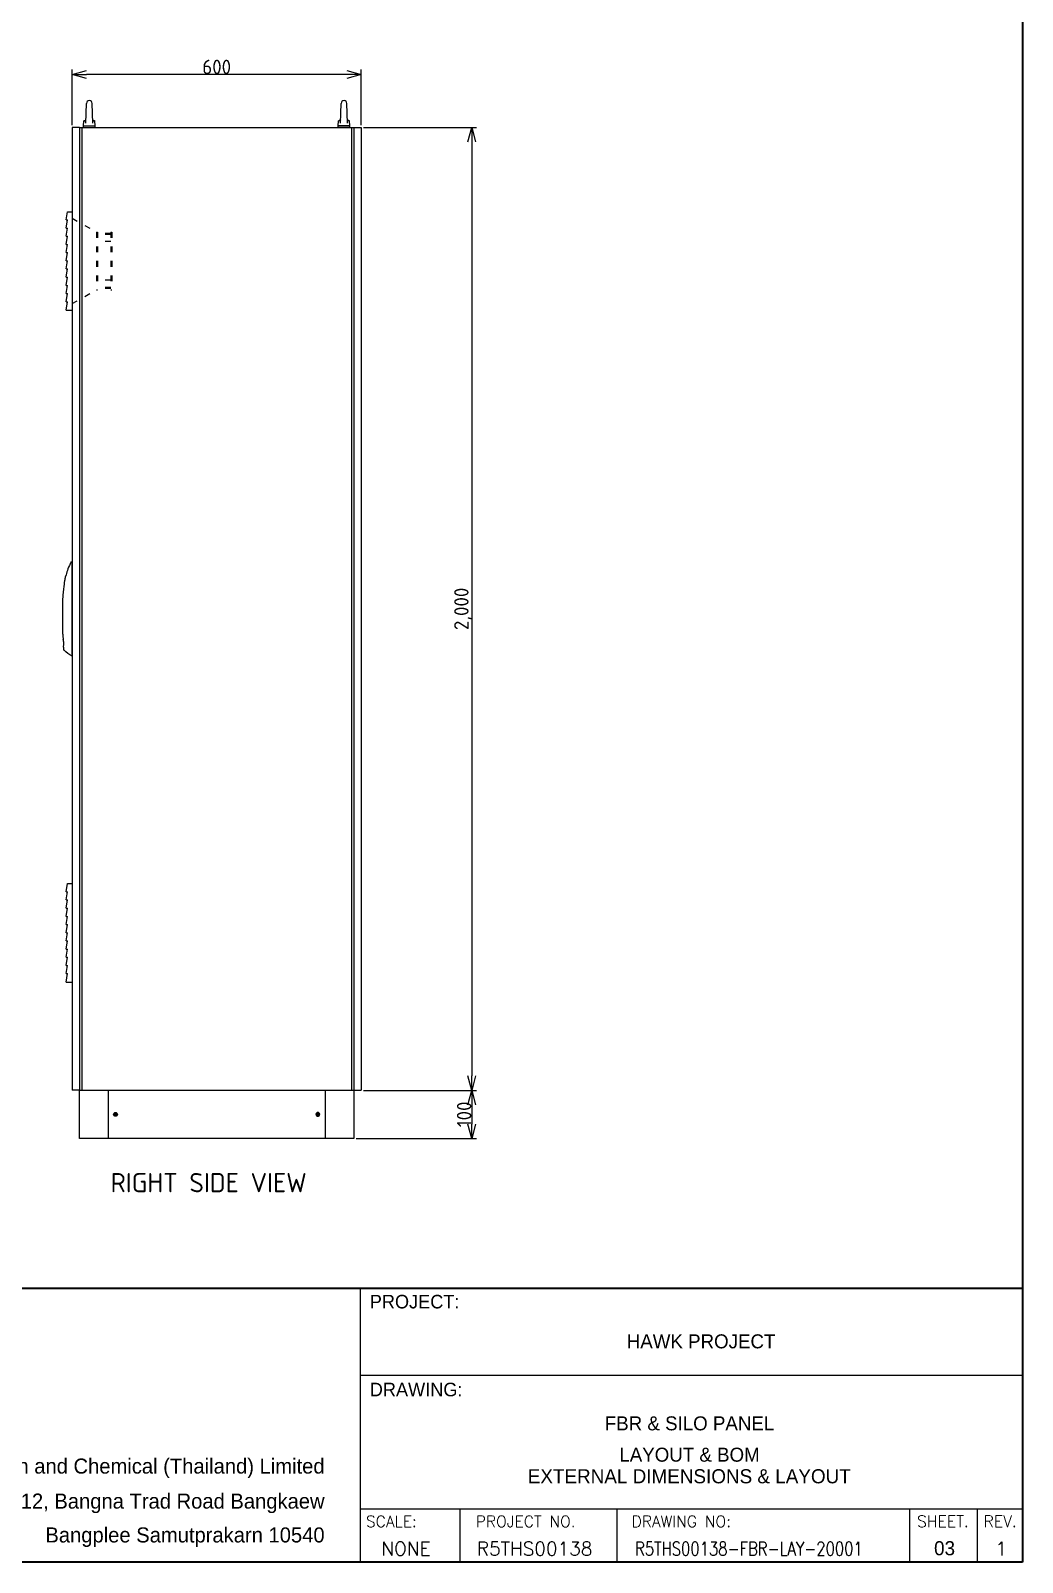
# Model space of a CAD drawing. Header units: inches. Extents: x 564911 to 603980, y 458630 to 507164.
# Drawn here: x 580249 to 582308, y 497172 to 500354 of the extents above; entities that cross this region are included whole.
import ezdxf
from ezdxf.enums import TextEntityAlignment as Align

# ---------------------------------------------------------------- set-up
doc = ezdxf.new("R2010")
doc.units = ezdxf.units.IN
doc.header["$MEASUREMENT"] = 0
doc.linetypes.add('ACAD_ISO03W100', pattern=[30, 12, -18])
doc.linetypes.add('PHANTOM2', pattern=[1.25, 0.625, -0.125, 0.125, -0.125, 0.125, -0.125])
for name, color, linetype in [('ASHADE', 7, 'Continuous'), ('GT_1', 9, 'Continuous'), ('HELPPOINT', 7, 'Continuous'), ('MEMBER', 7, 'Continuous'), ('TITLE_BOX', 7, 'Continuous'), ('UMRISS02', 4, 'Continuous'), ('UMRISS05', 7, 'Continuous')]:
    doc.layers.add(name, color=color, linetype=linetype)
doc.styles.add('HTX11', font='O8111901')
doc.styles.add('ISO3098B', font='ISO3098B.shx')
doc.styles.add('ROMANS', font='romans.shx', dxfattribs={"width": 0.85, "height": 25})
doc.styles.add('T1', font='browa.ttf', dxfattribs={"height": 1000})
doc.dimstyles.new('ISO-25', dxfattribs={"dimtxt": 2.5, "dimasz": 40, "dimexe": 1.25, "dimexo": 5, "dimtad": 1, "dimdec": 4, "dimdsep": 46, "dimlunit": 6, "dimtxsty": 'Standard', "dimcen": 2.5, "dimclrd": 3, "dimclre": 3, "dimadec": 0, "dimazin": 0, "dimtfac": 1, "dimtdec": 4, "dimtmove": 0, "dimatfit": 3, "dimfxl": 0, "dimtolj": 1, "dimtzin": 0, "dimarcsym": 0})

# ---------------------------------------------------------------- blocks, each defined once
blk = doc.blocks.new('TPA')
at = {"color": 4}
for p, q in [((566459.5, 502010.1), (566459.5, 501946.4)), ((566647.2, 502010.1), (566647.2, 501946.4))]:
    blk.add_line(p, q, dxfattribs=at)
at = {"color": 4, "ltscale": 0.5}
for p, q in [((566996.2, 502010.1), (566996.2, 501946.4)), ((566996.2, 502010.1), (566996.2, 501946.4)), ((567077.1, 502010.1), (567077.1, 501946.4)), ((567077.1, 502010.1), (567077.1, 501946.4))]:
    blk.add_line(p, q, dxfattribs=at)
at = {"layer": 'GT_1', "color": 4}
for p, q in [((566341, 501946.4), (566341, 502273.8)), ((566341, 501946.4), (566341, 502273.8)), ((566341, 502010.1), (567131, 502010.1))]:
    blk.add_line(p, q, dxfattribs=at)
at = {"layer": 'GT_1', "color": 4, "flags": 128}
blk.add_lwpolyline([(566341, 501946.4), (566341, 502273.8)], dxfattribs=at)
at = {"layer": 'HELPPOINT', "color": 4, "lineweight": 35}
for p, q in [((567131, 505019.3), (567131, 501946.4)), ((567131, 505019.3), (567131, 501946.4)), ((567131, 501946.4), (562706.8, 501946.4)), ((567131, 501946.4), (562706.8, 501946.4))]:
    blk.add_line(p, q, dxfattribs=at)
at = {"layer": 'HELPPOINT', "color": 4}
for p, q in [((566341, 502169.7), (567131, 502169.7)), ((566341, 502169.7), (567131, 502169.7)), ((566341, 502010.1), (567131, 502010.1))]:
    blk.add_line(p, q, dxfattribs=at)
at = {"layer": 'MEMBER', "color": 4, "lineweight": 35}
blk.add_line((562706.8, 502273.8), (567131, 502273.8), dxfattribs=at)
blk.add_line((562706.8, 502273.8), (567131, 502273.8), dxfattribs=at)
at = {"layer": 'MEMBER', "color": 4}
for p, q in [((566341, 502169.7), (567131, 502169.7)), ((566341, 502169.7), (567131, 502169.7)), ((566341, 502010.1), (567131, 502010.1)), ((566341, 502010.1), (567131, 502010.1))]:
    blk.add_line(p, q, dxfattribs=at)
at = {"color": 4, "ltscale": 100, "style": 'HTX11'}
for s, p in [('HAWK PROJECT', (566747.6, 502210.2)), ('FBR & SILO PANEL', (566733.8, 502112.3)), ('LAYOUT & BOM', (566733.8, 502074.9))]:
    blk.add_text(s, height=16.696, dxfattribs=at).set_placement(p, align=Align.MIDDLE_CENTER)
at = {"style": 'HTX11'}
for tag, p in [('A', (566704.3, 502037.1)), ('B', (567038.2, 501963.3))]:
    blk.add_attdef(tag, text='', height=16.8, dxfattribs=at).set_placement(p, align=Align.MIDDLE_CENTER)
at = {"layer": 'GT_1', "color": 4, "style": 'HTX11'}
for s, p in [('PROJECT:', (566352.2, 502249.5)), ('DRAWING:', (566352.2, 502144.6))]:
    blk.add_text(s, height=16.19, dxfattribs=at).set_placement(p)
at = {"layer": 'MEMBER', "color": 4, "ltscale": 0.8, "style": 'ROMANS'}
for s, height, p in [('SCALE:', 13.49, (566347.7, 501988.5)), ('PROJECT NO.', 13.495, (566478.7, 501988.5)), ('DRAWING NO:', 13.495, (566664.7, 501988.5)), ('SHEET.', 13.64, (567005.3, 501988.5)), ('REV.', 13.64, (567084.8, 501988.5)), ('NONE', 16.17, (566365.9, 501954.7)), ('R5THS00138', 16.17, (566480, 501954.7))]:
    blk.add_text(s, height=height, dxfattribs=at).set_placement(p)
at = {"layer": 'MEMBER', "color": 4, "ltscale": 0.8, "style": 'ROMANS', "width": 0.8}
blk.add_text('R5THS00138-FBR-LAY-20001', height=16.175, dxfattribs=at).set_placement((566668.8, 501954.7))
at = {"layer": 'MEMBER', "color": 4, "ltscale": 0.8, "style": 'ROMANS'}
blk.add_text('1', height=16.2, dxfattribs=at).set_placement((567105.9, 501954.7), align=Align.CENTER)
at = {"layer": 'TITLE_BOX', "color": 7, "linetype": 'ByBlock', "style": 'T1'}
for s, p in [('National Starch and Chemical (Thailand) Limited', (566298.3, 502052.3)), ('40/14 Moo 12, Bangna Trad Road Bangkaew', (566298.3, 502010.5)), ('Bangplee Samutprakarn 10540', (566298.3, 501970.1))]:
    blk.add_text(s, height=18, dxfattribs=at).set_placement(p, align=Align.RIGHT)
blk = doc.blocks.new('_Open30')
at = {"color": 0, "linetype": 'ByBlock', "lineweight": -2}
for p, q in [((-1, 0.27), (0, 0)), ((0, 0), (-1, -0.27)), ((0, 0), (-1, 0))]:
    blk.add_line(p, q, dxfattribs=at)
blk = doc.blocks.new('*D50')
at = {"layer": 'ASHADE', "color": 3, "lineweight": -2}
for p, q in [((580335.1, 500157.6), (580335.1, 500272.6)), ((580905.1, 500262.6), (580365.1, 500262.6)), ((580935.1, 500157.6), (580935.1, 500272.6))]:
    blk.add_line(p, q, dxfattribs=at)
at = {"layer": 'DEFPOINTS', "color": 0}
for p in [(580335.1, 500262.6), (580335.1, 500152.6), (580935.1, 500152.6)]:
    blk.add_point(p, dxfattribs=at)
at = {"layer": 'ASHADE', "color": 3, "lineweight": -2, "xscale": 30, "yscale": 30, "zscale": 30, "rotation": 180}
blk.add_blockref('_Open30', (580335.1, 500262.6), dxfattribs=at)
at = {"layer": 'ASHADE', "color": 3, "lineweight": -2, "xscale": 30, "yscale": 30, "zscale": 30}
blk.add_blockref('_Open30', (580935.1, 500262.6), dxfattribs=at)
at = {"layer": 'ASHADE', "color": 0, "insert": (580635.1, 500278.3), "char_height": 30, "attachment_point": 5, "style": 'ISO3098B'}
blk.add_mtext('\\A1;600', dxfattribs=at)
blk = doc.blocks.new('M6')
for p, q in [((-3.1, -0.5), (-3.1, 0.5)), ((-2.6, 1), (-1.6, 1)), ((-1.1, 1.5), (-1.1, 2.5)), ((-0.6, 3), (0.4, 3)), ((-0.1, 0), (-0.1, 3)), ((0.9, 2.5), (0.9, 1.5)), ((1.4, 1), (2.4, 1)), ((2.9, 0.5), (2.9, -0.5)), ((-0.1, 0), (-3.1, 0)), ((-1.6, -1), (-2.6, -1)), ((-1.1, -2.5), (-1.1, -1.5)), ((0.4, -3), (-0.6, -3)), ((-0.1, -3), (-0.1, 0)), ((0.9, -1.5), (0.9, -2.5)), ((2.4, -1), (1.4, -1))]:
    blk.add_line(p, q)
blk.add_circle((-0.1, 0), 4)
for centre, radius, start, end in [((-2.6, 0.5), 0.5, 90, 180), ((-1.6, 1.5), 0.5, 270, 0), ((-0.6, 2.5), 0.5, 90, 180), ((0.4, 2.5), 0.5, 0, 90), ((0.8, 2.9), 0.1, 0, 90), ((1.4, 1.5), 0.5, 180, 270), ((2.4, 0.5), 0.5, 0, 90), ((-2.6, -0.5), 0.5, 180, 270), ((-1.6, -1.5), 0.5, 0, 90), ((-0.6, -2.5), 0.5, 180, 270), ((0.4, -2.5), 0.5, 270, 0), ((1.4, -1.5), 0.5, 90, 180), ((2.4, -0.5), 0.5, 270, 0)]:
    blk.add_arc(centre, radius, start, end)
blk = doc.blocks.new('*D54')
at = {"layer": 'ASHADE', "color": 3, "lineweight": -2}
for p, q in [((580940.1, 500152.6), (581174.7, 500152.6)), ((581164.7, 500122.6), (581164.7, 498182.6)), ((580940.1, 498152.6), (581174.7, 498152.6))]:
    blk.add_line(p, q, dxfattribs=at)
at = {"layer": 'DEFPOINTS', "color": 0}
for p in [(580935.1, 500152.6), (580935.1, 498152.6), (581164.7, 498152.6)]:
    blk.add_point(p, dxfattribs=at)
at = {"layer": 'ASHADE', "color": 3, "lineweight": -2, "xscale": 30, "yscale": 30, "zscale": 30}
for p, rotation in [((581164.7, 500152.6), 90), ((581164.7, 498152.6), 270)]:
    blk.add_blockref('_Open30', p, dxfattribs=dict(at, rotation=rotation))
at = {"layer": 'ASHADE', "color": 0, "insert": (581146.8, 499152.6), "char_height": 30, "attachment_point": 5, "rotation": 90, "style": 'ISO3098B'}
blk.add_mtext('\\A1;2,000', dxfattribs=at)
blk = doc.blocks.new('*D55')
at = {"layer": 'ASHADE', "color": 3, "lineweight": -2}
for p, q in [((580940.1, 498152.6), (581174.7, 498152.6)), ((581164.7, 498122.6), (581164.7, 498082.6)), ((580925.1, 498052.6), (581174.7, 498052.6))]:
    blk.add_line(p, q, dxfattribs=at)
at = {"layer": 'DEFPOINTS', "color": 0}
for p in [(580935.1, 498152.6), (580920.1, 498052.6), (581164.7, 498052.6)]:
    blk.add_point(p, dxfattribs=at)
at = {"layer": 'ASHADE', "color": 3, "lineweight": -2, "xscale": 30, "yscale": 30, "zscale": 30}
for p, rotation in [((581164.7, 498152.6), 90), ((581164.7, 498052.6), 270)]:
    blk.add_blockref('_Open30', p, dxfattribs=dict(at, rotation=rotation))
at = {"layer": 'ASHADE', "color": 0, "insert": (581149, 498102.6), "char_height": 30, "attachment_point": 5, "rotation": 90, "style": 'ISO3098B'}
blk.add_mtext('\\A1;100', dxfattribs=at)
blk = doc.blocks.new('SF')
at = {"layer": 'ASHADE', "color": 0}
for p, q in [((60472.7, 49018.2), (60462.8, 49018.2)), ((60462.8, 49018.2), (60462.8, 48813.8)), ((60475.2, 49001.2), (60472.7, 49018.2)), ((60475.2, 49001.2), (60472.8, 49001.2)), ((60475.2, 48984.2), (60472.8, 49001.2)), ((60475.2, 48984.2), (60472.8, 48984.2)), ((60475.2, 48967.2), (60472.8, 48984.2)), ((60475.2, 48967.2), (60472.8, 48967.2)), ((60475.2, 48967.2), (60472.8, 48967.2)), ((60475.2, 48950.2), (60472.8, 48967.2)), ((60475.2, 48950.2), (60472.8, 48950.2)), ((60475.2, 48933.2), (60472.8, 48950.2)), ((60475.2, 48933.2), (60472.8, 48933.2)), ((60475.2, 48916.2), (60472.8, 48933.2)), ((60475.2, 48916.2), (60472.8, 48916.2)), ((60475.2, 48899.2), (60472.8, 48916.2)), ((60475.2, 48899.2), (60472.8, 48899.2)), ((60475.2, 48882.2), (60472.8, 48899.2)), ((60475.2, 48882.2), (60472.8, 48882.2)), ((60475.2, 48865.2), (60472.8, 48882.2)), ((60475.2, 48865.2), (60472.8, 48865.2)), ((60475.2, 48848.2), (60472.8, 48865.2)), ((60475.2, 48848.2), (60472.8, 48848.2)), ((60475.2, 48831.2), (60472.8, 48848.2)), ((60475.2, 48813.8), (60462.8, 48813.8)), ((60475.2, 48831.2), (60472.7, 48831.2)), ((60475.2, 48813.8), (60472.7, 48831.2))]:
    blk.add_line(p, q, dxfattribs=at)
blk = doc.blocks.new('SFAN')
at = {"layer": 'ASHADE', "color": 0, "linetype": 'ACAD_ISO03W100'}
for p, q in [((60462.8, 50460.1), (60412.3, 50431.6)), ((60380.3, 50431.6), (60380.3, 50311.6)), ((60382.3, 50431.6), (60380.3, 50431.6)), ((60382.3, 50431.6), (60382.3, 50311.6)), ((60382.3, 50428.6), (60410.3, 50428.6)), ((60410.3, 50431.6), (60410.3, 50311.6)), ((60412.3, 50431.6), (60410.3, 50431.6)), ((60412.3, 50431.6), (60412.3, 50311.6)), ((60382.3, 50426.6), (60410.3, 50426.6)), ((60382.3, 50411.6), (60410.3, 50411.6)), ((60382.3, 50331.6), (60410.3, 50331.6)), ((60382.3, 50311.6), (60380.3, 50311.6)), ((60382.3, 50316.6), (60410.3, 50316.6)), ((60382.3, 50314.6), (60410.3, 50314.6)), ((60412.3, 50311.6), (60410.3, 50311.6)), ((60462.8, 50283.1), (60412.3, 50311.6))]:
    blk.add_line(p, q, dxfattribs=at)
at = {"layer": 'ASHADE', "color": 0}
for p, q in [((60472.7, 50473.8), (60462.8, 50473.8)), ((60462.8, 50473.8), (60462.8, 50269.4)), ((60472.7, 50473.8), (60462.8, 50473.8)), ((60462.8, 50473.8), (60462.8, 50269.4)), ((60475.2, 50456.8), (60472.7, 50473.8)), ((60475.2, 50456.8), (60472.7, 50473.8)), ((60475.2, 50456.8), (60472.8, 50456.8)), ((60475.2, 50439.8), (60472.8, 50456.8)), ((60475.2, 50456.8), (60472.8, 50456.8)), ((60475.2, 50439.8), (60472.8, 50456.8)), ((60475.2, 50439.8), (60472.8, 50439.8)), ((60475.2, 50422.8), (60472.8, 50439.8)), ((60475.2, 50439.8), (60472.8, 50439.8)), ((60475.2, 50422.8), (60472.8, 50439.8)), ((60475.2, 50422.8), (60472.8, 50422.8)), ((60475.2, 50422.8), (60472.8, 50422.8)), ((60475.2, 50405.8), (60472.8, 50422.8)), ((60475.2, 50422.8), (60472.8, 50422.8)), ((60475.2, 50422.8), (60472.8, 50422.8)), ((60475.2, 50405.8), (60472.8, 50422.8)), ((60475.2, 50405.8), (60472.8, 50405.8)), ((60475.2, 50388.8), (60472.8, 50405.8)), ((60475.2, 50405.8), (60472.8, 50405.8)), ((60475.2, 50388.8), (60472.8, 50405.8)), ((60475.2, 50388.8), (60472.8, 50388.8)), ((60475.2, 50371.8), (60472.8, 50388.8)), ((60475.2, 50388.8), (60472.8, 50388.8)), ((60475.2, 50371.8), (60472.8, 50388.8)), ((60475.2, 50371.8), (60472.8, 50371.8)), ((60475.2, 50354.8), (60472.8, 50371.8)), ((60475.2, 50371.8), (60472.8, 50371.8)), ((60475.2, 50354.8), (60472.8, 50371.8)), ((60475.2, 50354.8), (60472.8, 50354.8)), ((60475.2, 50337.8), (60472.8, 50354.8)), ((60475.2, 50354.8), (60472.8, 50354.8)), ((60475.2, 50337.8), (60472.8, 50354.8)), ((60475.2, 50337.8), (60472.8, 50337.8)), ((60475.2, 50320.8), (60472.8, 50337.8)), ((60475.2, 50337.8), (60472.8, 50337.8)), ((60475.2, 50320.8), (60472.8, 50337.8)), ((60475.2, 50320.8), (60472.8, 50320.8)), ((60475.2, 50303.8), (60472.8, 50320.8)), ((60475.2, 50320.8), (60472.8, 50320.8)), ((60475.2, 50303.8), (60472.8, 50320.8)), ((60475.2, 50303.8), (60472.8, 50303.8)), ((60475.2, 50286.8), (60472.8, 50303.8)), ((60475.2, 50303.8), (60472.8, 50303.8)), ((60475.2, 50286.8), (60472.8, 50303.8)), ((60475.2, 50269.4), (60462.8, 50269.4)), ((60475.2, 50269.4), (60462.8, 50269.4)), ((60475.2, 50286.8), (60472.7, 50286.8)), ((60475.2, 50269.4), (60472.7, 50286.8)), ((60475.2, 50286.8), (60472.7, 50286.8)), ((60475.2, 50269.4), (60472.7, 50286.8))]:
    blk.add_line(p, q, dxfattribs=at)

msp = doc.modelspace()

# ---------------------------------------------------------------- linework, layer by layer
at = {"color": 7}
for p, q in [((580363.68214, 500161.12646), (580364.68214, 500202.62646)), ((580377.68214, 500161.12646), (580376.68214, 500202.62646)), ((580892.52776, 500161.12646), (580893.52776, 500202.62646)), ((580906.52776, 500161.12646), (580905.52776, 500202.62646)), ((580358.68214, 500155.62646), (580359.09214, 500166.62646)), ((580359.09214, 500166.62646), (580363.85214, 500168.27646)), ((580359.09214, 500166.62646), (580363.81214, 500166.62646)), ((580377.51214, 500168.27646), (580382.27214, 500166.62646)), ((580377.55214, 500166.62646), (580382.27214, 500166.62646)), ((580382.68214, 500155.62646), (580382.27214, 500166.62646)), ((580887.52776, 500155.62646), (580887.93776, 500166.62646)), ((580892.69776, 500168.27646), (580887.93776, 500166.62646)), ((580892.65776, 500166.62646), (580887.93776, 500166.62646)), ((580911.11776, 500166.62646), (580906.35776, 500168.27646)), ((580911.11776, 500166.62646), (580906.39776, 500166.62646)), ((580911.52776, 500155.62646), (580911.11776, 500166.62646)), ((580358.68214, 500155.62646), (580382.68214, 500155.62646)), ((580358.68214, 500152.63646), (580358.68214, 500155.62646)), ((580358.68214, 500152.63646), (580382.68214, 500152.63646)), ((580382.68214, 500152.63646), (580382.68214, 500155.62646)), ((580911.52776, 500155.62646), (580887.52776, 500155.62646)), ((580887.52776, 500152.63646), (580887.52776, 500155.62646)), ((580911.52776, 500152.63646), (580887.52776, 500152.63646)), ((580911.52776, 500152.63646), (580911.52776, 500155.62646))]:
    msp.add_line(p, q, dxfattribs=at)
at = {"color": 0}
for p, q in [((580410.10495, 498152.63646), (580410.10495, 498052.63646)), ((580860.10495, 498152.63646), (580860.10495, 498052.63646))]:
    msp.add_line(p, q, dxfattribs=at)
at = {"color": 7}
for centre in [(580370.68214, 500202.54711), (580899.52776, 500202.54711)]:
    msp.add_arc(centre, 6.00052, 0.75771843, 179.24228157, dxfattribs=at)
at = {"layer": 'ASHADE', "color": 0}
for p, q in [((580335.10495, 500152.63646), (580335.10495, 498152.63646)), ((580350.10495, 500152.63646), (580335.10495, 500152.63646)), ((580350.10495, 500152.63646), (580350.10495, 498152.63646)), ((580350.10495, 500152.63646), (580920.10495, 500152.63646)), ((580355.10495, 500152.63646), (580355.10495, 498152.63646)), ((580915.10495, 500152.63646), (580915.10495, 498152.63646)), ((580920.10495, 500152.63646), (580920.10495, 498152.63646)), ((580920.10495, 500152.63646), (580935.10495, 500152.63646)), ((580935.10495, 500152.63646), (580935.10495, 498152.63646)), ((580350.10495, 498152.63646), (580335.10495, 498152.63646)), ((580920.10495, 498152.63646), (580935.10495, 498152.63646))]:
    msp.add_line(p, q, dxfattribs=at)
at = {"layer": 'ASHADE', "color": 7}
msp.add_line((580355.10495, 498152.63646), (580915.10495, 498152.63646), dxfattribs=at)
msp.add_lwpolyline([(580350.10495, 498152.63646), (580920.10495, 498152.63646), (580920.10495, 498052.63646), (580350.10495, 498052.63646), (580350.10495, 498152.63646)], dxfattribs=at)
at = {"layer": 'UMRISS02', "color": 0}
for centre, radius, start, end in [((580423.61912, 499198.42357), 104.15831, 153.01370234, 161.00112549), ((580438.95679, 499193.13782), 120.4666, 161.00112549, 167.1379708)]:
    msp.add_arc(centre, radius, start, end, dxfattribs=at)
at = {"layer": 'UMRISS05', "color": 0, "linetype": 'Continuous'}
msp.add_line((580335.10495, 499250.54732), (580333.61905, 499250.52138), dxfattribs=at)
at = {"layer": 'UMRISS05', "color": 0}
msp.add_line((580335.10495, 499054.72561), (580335.10495, 499250.54732), dxfattribs=at)
at = {"layer": 'UMRISS05', "color": 0, "linetype": 'Continuous'}
msp.add_lwpolyline([(580333.61905, 499250.52138), (580333.4912, 499250.4933), (580333.3952, 499250.42896), (580333.33752, 499250.35513)], dxfattribs=at)
at = {"layer": 'UMRISS05', "color": 0}
for points in [[(580315.53911, 499157.55351), (580315.74571, 499169.1808), (580316.36441, 499180.78275), (580316.91959, 499187.58137), (580317.54392, 499193.72478), (580318.1915, 499199.14198), (580318.81639, 499203.76191), (580319.39263, 499207.63912), (580319.8985, 499210.80589), (580320.03672, 499211.63813), (580320.05943, 499211.77359), (580320.06701, 499211.81874), (580320.06981, 499211.83539), (580320.07039, 499211.83884)], [(580318.05891, 499067.127), (580318.06723, 499067.08385), (580318.10323, 499066.99815), (580318.14994, 499066.93728)]]:
    msp.add_lwpolyline(points, dxfattribs=at)
at = {"layer": 'UMRISS05', "color": 0, "linetype": 'PHANTOM2'}
for points in [[(580315.85901, 499099.98504), (580315.86257, 499099.63064), (580315.88025, 499098.25129), (580315.91073, 499096.53325), (580316.01496, 499092.6173), (580316.02537, 499092.30409), (580316.03378, 499092.05739), (580316.0421, 499091.81874), (580316.07685, 499090.87192), (580316.08425, 499090.67963), (580316.09653, 499090.36657), (580316.10308, 499090.20283), (580316.10509, 499090.15306), (580316.10771, 499090.08828), (580316.11086, 499090.01076), (580316.12042, 499089.77883), (580316.12466, 499089.67701), (580316.12732, 499089.61357), (580316.12973, 499089.55638), (580316.13253, 499089.49021), (580316.13375, 499089.46147), (580316.13432, 499089.44824), (580316.13497, 499089.43294), (580316.13635, 499089.40047), (580316.13759, 499089.37149), (580316.13816, 499089.35811), (580316.13842, 499089.35225), (580316.13873, 499089.34492), (580316.1394, 499089.32928), (580316.13962, 499089.32425), (580316.13988, 499089.31819), (580316.14075, 499089.29796), (580316.14173, 499089.27507), (580316.14174, 499089.27491)], [(580316.1417, 499089.28538), (580316.14167, 499089.28454), (580316.14162, 499089.28211), (580316.14162, 499089.28028), (580316.14164, 499089.27833), (580316.14172, 499089.27529), (580316.14177, 499089.2742)], [(580316.20045, 499088.16615), (580316.20045, 499088.16615), (580316.22833, 499088.01463), (580316.30754, 499087.57086), (580316.39102, 499087.07932), (580316.48983, 499086.4594), (580316.62117, 499085.55397), (580316.75274, 499084.51629), (580316.87141, 499083.39855), (580316.97003, 499082.23252)], [(580316.97003, 499082.23252), (580317.0394, 499081.12558), (580317.08438, 499080.05548), (580317.10686, 499079.02806), (580317.11012, 499078.11963), (580317.10105, 499077.36993), (580317.08692, 499076.79675), (580317.07303, 499076.38612), (580317.06756, 499076.24557), (580317.06756, 499076.24557)]]:
    msp.add_lwpolyline(points, dxfattribs=at)
at = {"layer": 'UMRISS05', "color": 0, "linetype": 'Continuous', "extrusion": (0, 0, -1)}
for centre, radius, start, end in [((-580427.0627, 499196.48583), 108.10636, 27.07328593, 27.58707648), ((-580431.90857, 499193.73542), 113.67517, 27.68466161, 29.87328131)]:
    msp.add_arc(centre, radius, start, end, dxfattribs=at)
at = {"layer": 'UMRISS05', "color": 0, "extrusion": (0, 0, -1)}
for centre, radius, start, end in [((-580967.61989, 499100.9272), 656.97927, 9.71925399, 10.43809767), ((-585153.94432, 499155.65441), 4838.40558, 359.34075589, 0.02248892), ((-580609.14786, 499103.48119), 293.35031, 352.88117122, 354.66413799), ((-580360.94418, 499108.47771), 59.64021, 295.67410483, 315.85175308)]:
    msp.add_arc(centre, radius, start, end, dxfattribs=at)
at = {"layer": 'UMRISS05', "color": 0, "linetype": 'PHANTOM2', "extrusion": (0, 0, -1)}
msp.add_arc((-580609.14786, 499103.48119), 293.35031, 357.01581854, 357.224073, dxfattribs=at)

# ---------------------------------------------------------------- block references
ref = msp.add_blockref('TPA', (-404499.81291, -376214.50134), dxfattribs=dict(xscale=1.739999999990687, yscale=1.739999999990687, zscale=1.74))
ref.add_attrib('SHT', '03', dxfattribs={"height": 29.306062, "style": 'HTX11'}).set_placement((582146.61348, 497201.55645), align=Align.MIDDLE_CENTER)
ref.add_attrib('B', 'EXTERNAL DIMENSIONS & LAYOUT', dxfattribs={"height": 29.3060617, "style": 'HTX11'}).set_placement((581616.46904, 497350.99779), align=Align.MIDDLE_CENTER)
at = {"color": 0, "xscale": -1}
for name, p in [('SFAN', (640797.86864, 449503.79201)), ('SF', (640797.86864, 449563.792))]:
    msp.add_blockref(name, p, dxfattribs=at)
msp.add_blockref('M6', (580425.15998, 498102.6236))
at = {"xscale": -1}
msp.add_blockref('M6', (580845.04992, 498102.6236), dxfattribs=at)

# ---------------------------------------------------------------- texts
at = {"color": 7, "style": 'ISO3098B'}
msp.add_text('RIGHT SIDE VIEW', height=40, dxfattribs=at).set_placement((580618.44918, 497960.86166), align=Align.MIDDLE_CENTER)

# ---------------------------------------------------------------- dimensions: what is measured, and where the dimension line sits
at = {"layer": 'ASHADE', "color": 7}
for base, p1, p2, angle, picture, middle in [((580335.10495, 500262.63646), (580935.10495, 500152.63646), (580335.10495, 500152.63646), 180, '*D50', (580635.10495, 500278.26146)), ((581164.65639, 498052.63646), (580935.10495, 498152.63646), (580920.10495, 498052.63646), 90, '*D55', (581149.03139, 498102.63646))]:
    dim = msp.add_linear_dim(base=base, p1=p1, p2=p2, angle=angle, dimstyle='ISO-25', override={"dimtxt": 30, "dimasz": 30, "dimexe": 10, "dimtxsty": 'ISO3098B', "dimblk1": 'Open30', "dimblk2": 'Open30', "dimsah": 1}, dxfattribs=at)
    dim.commit()
    dim.dimension.update_dxf_attribs({"geometry": picture, "text_midpoint": middle})
dim = msp.add_linear_dim(base=(581164.65639, 498152.63646), p1=(580935.10495, 500152.63646), p2=(580935.10495, 498152.63646), angle=90, dimstyle='ISO-25', override={"dimtxt": 30, "dimasz": 30, "dimexe": 10, "dimtxsty": 'ISO3098B', "dimblk1": 'Open30', "dimblk2": 'Open30', "dimsah": 1}, dxfattribs=at)
dim.commit()
dim.dimension.update_dxf_attribs({"geometry": '*D54', "text_midpoint": (581164.65639, 499152.63646), "dimtype": 160})

doc.saveas('drawing.dxf')
